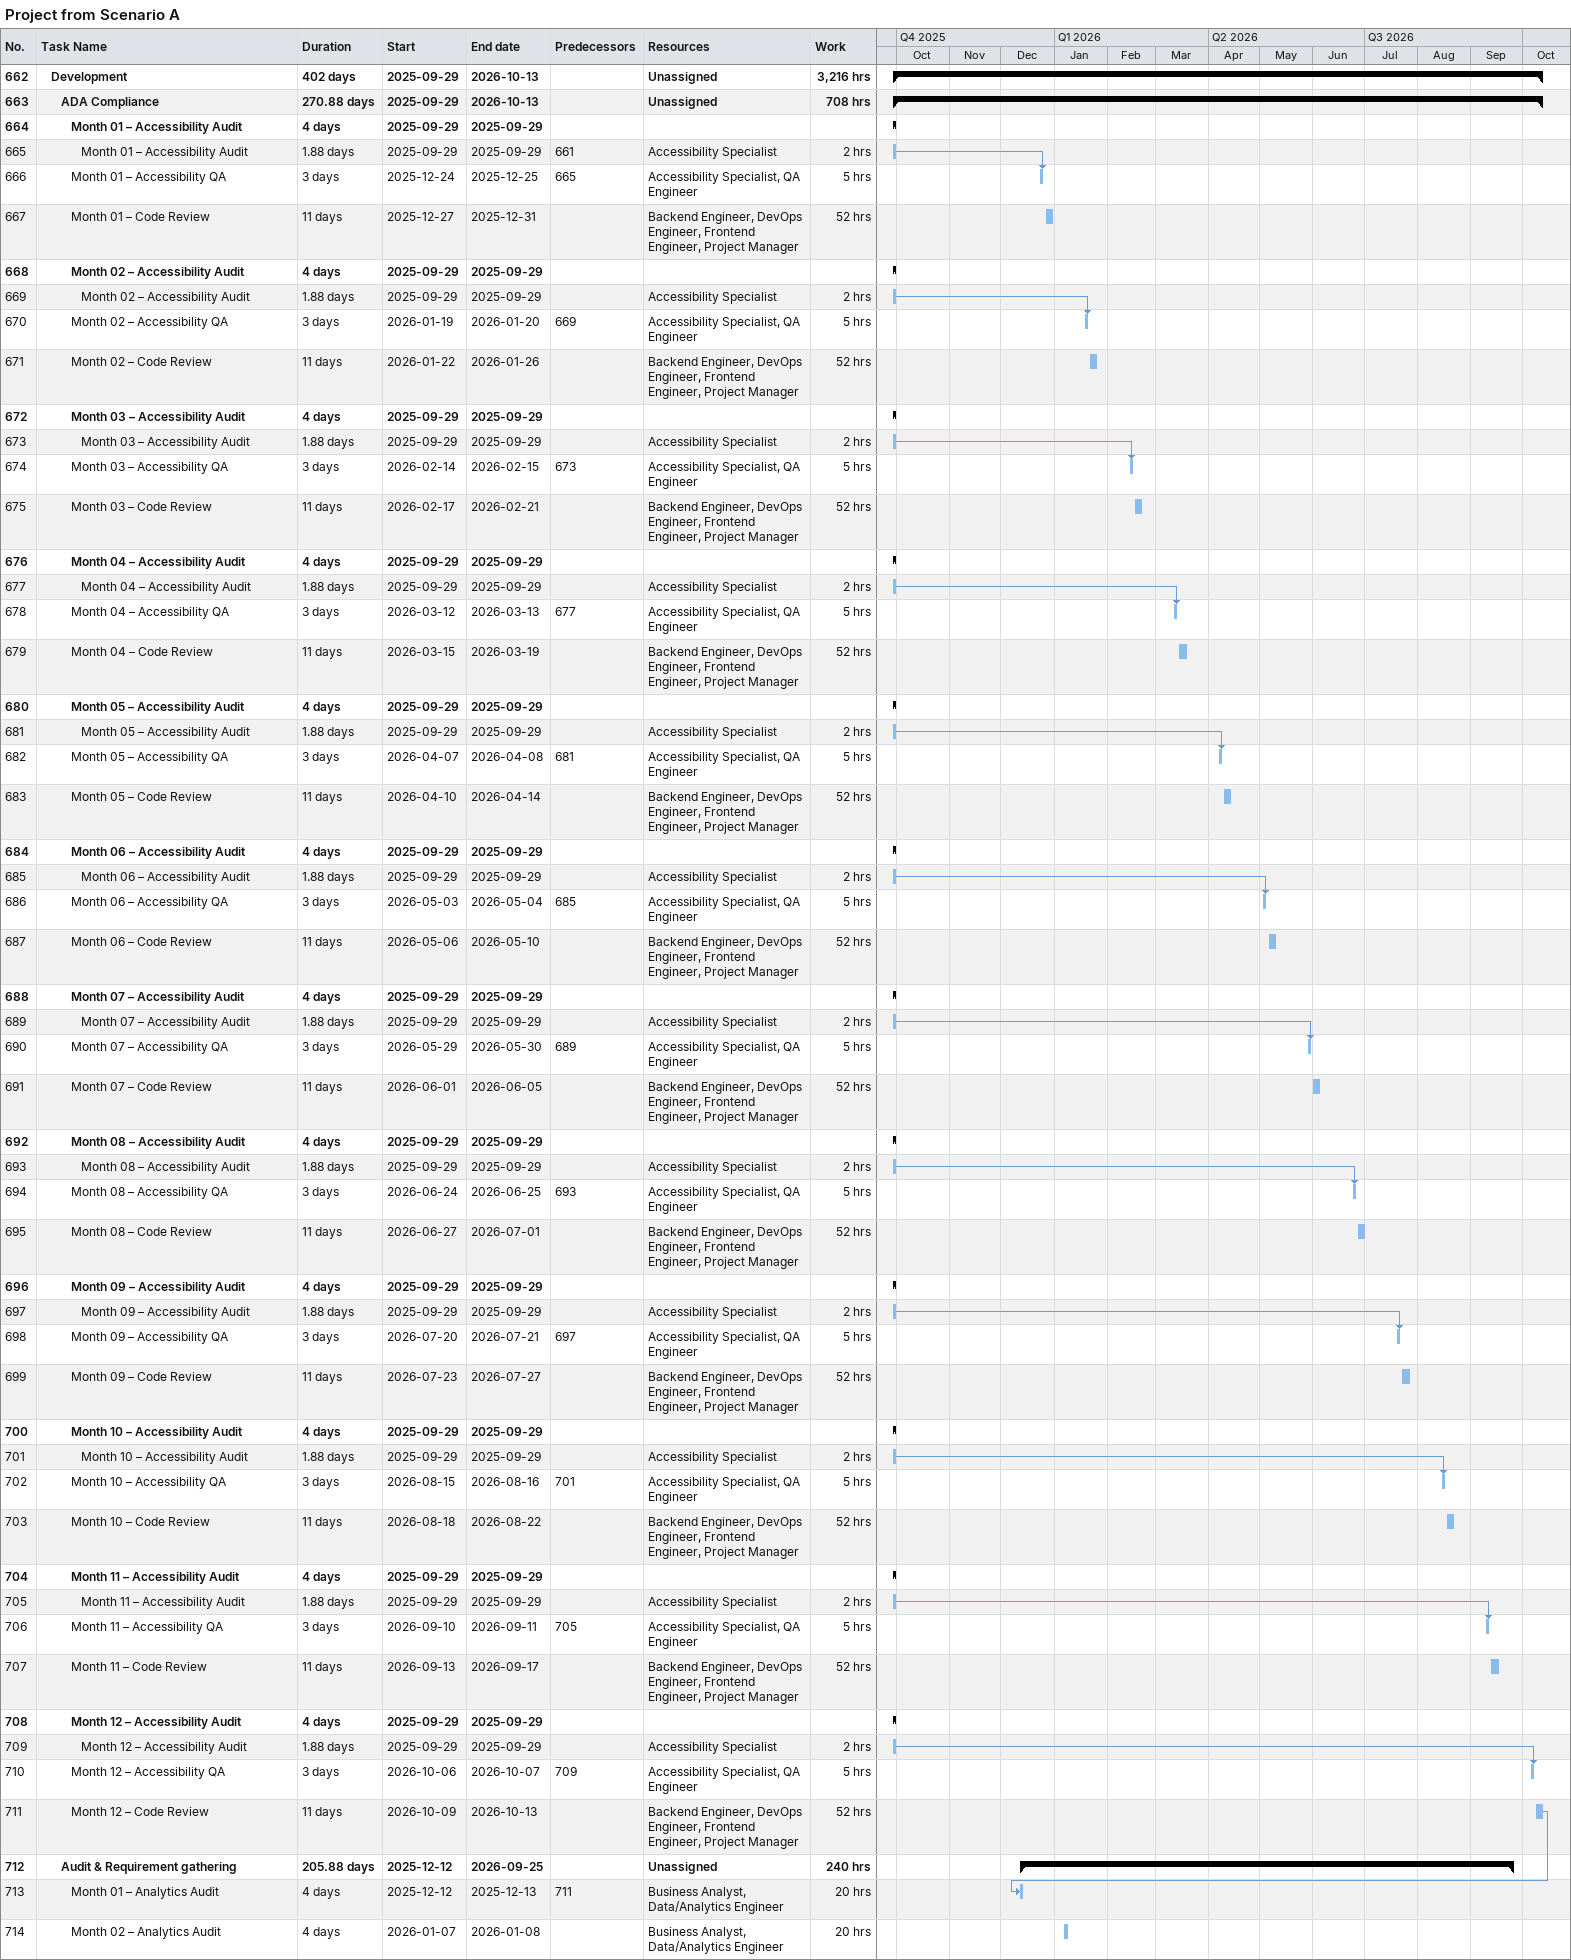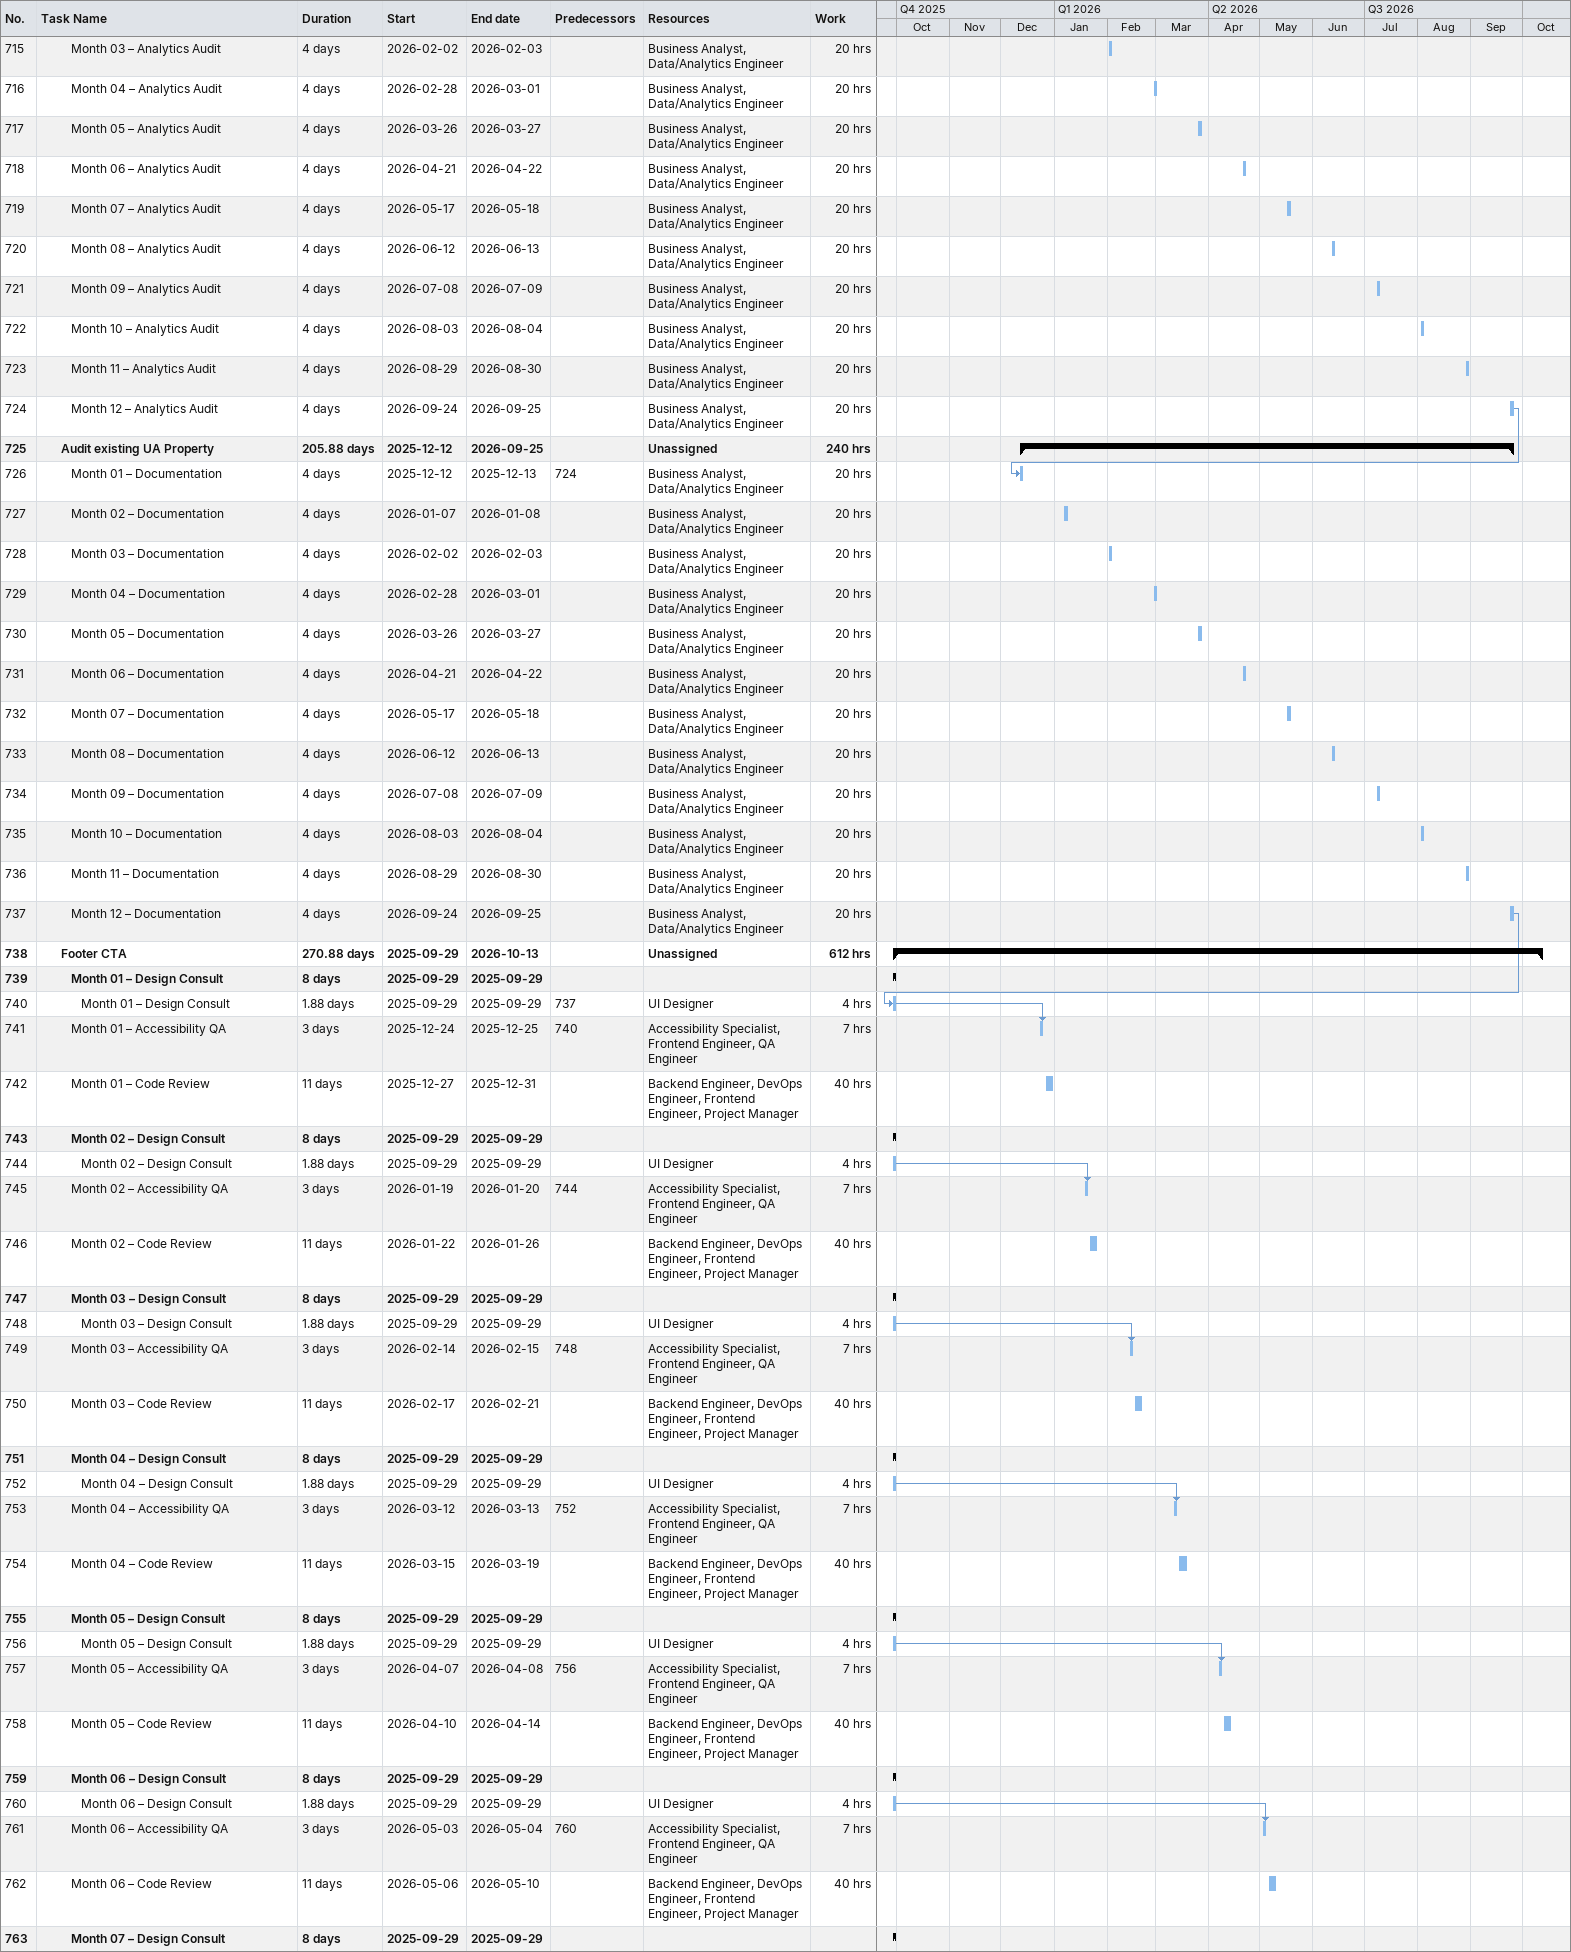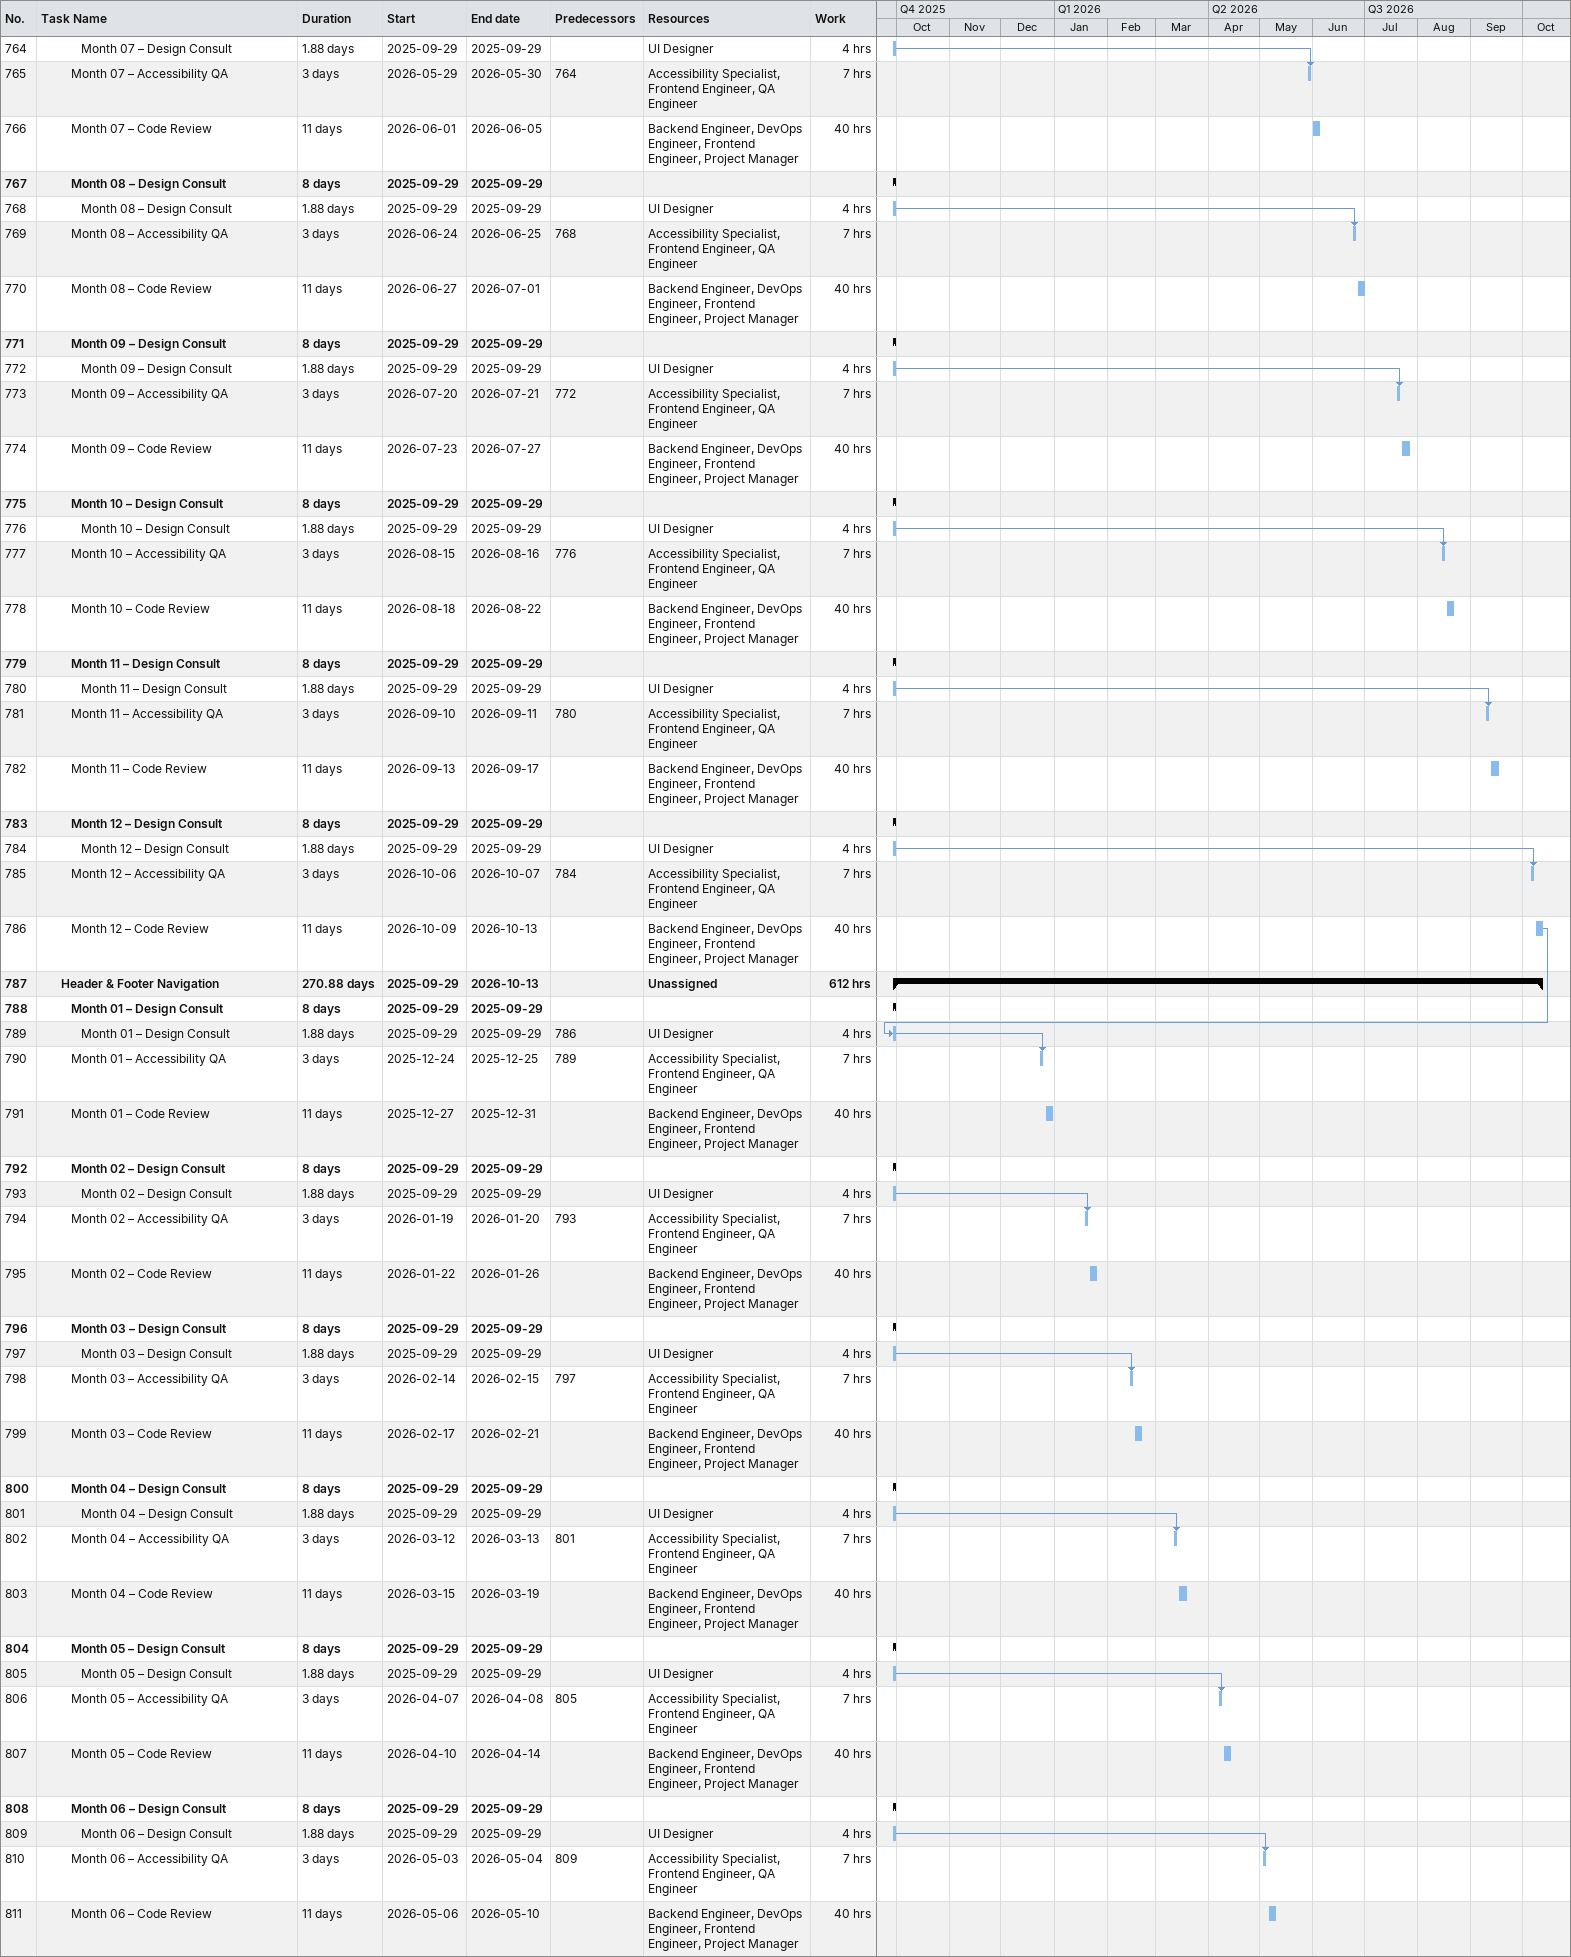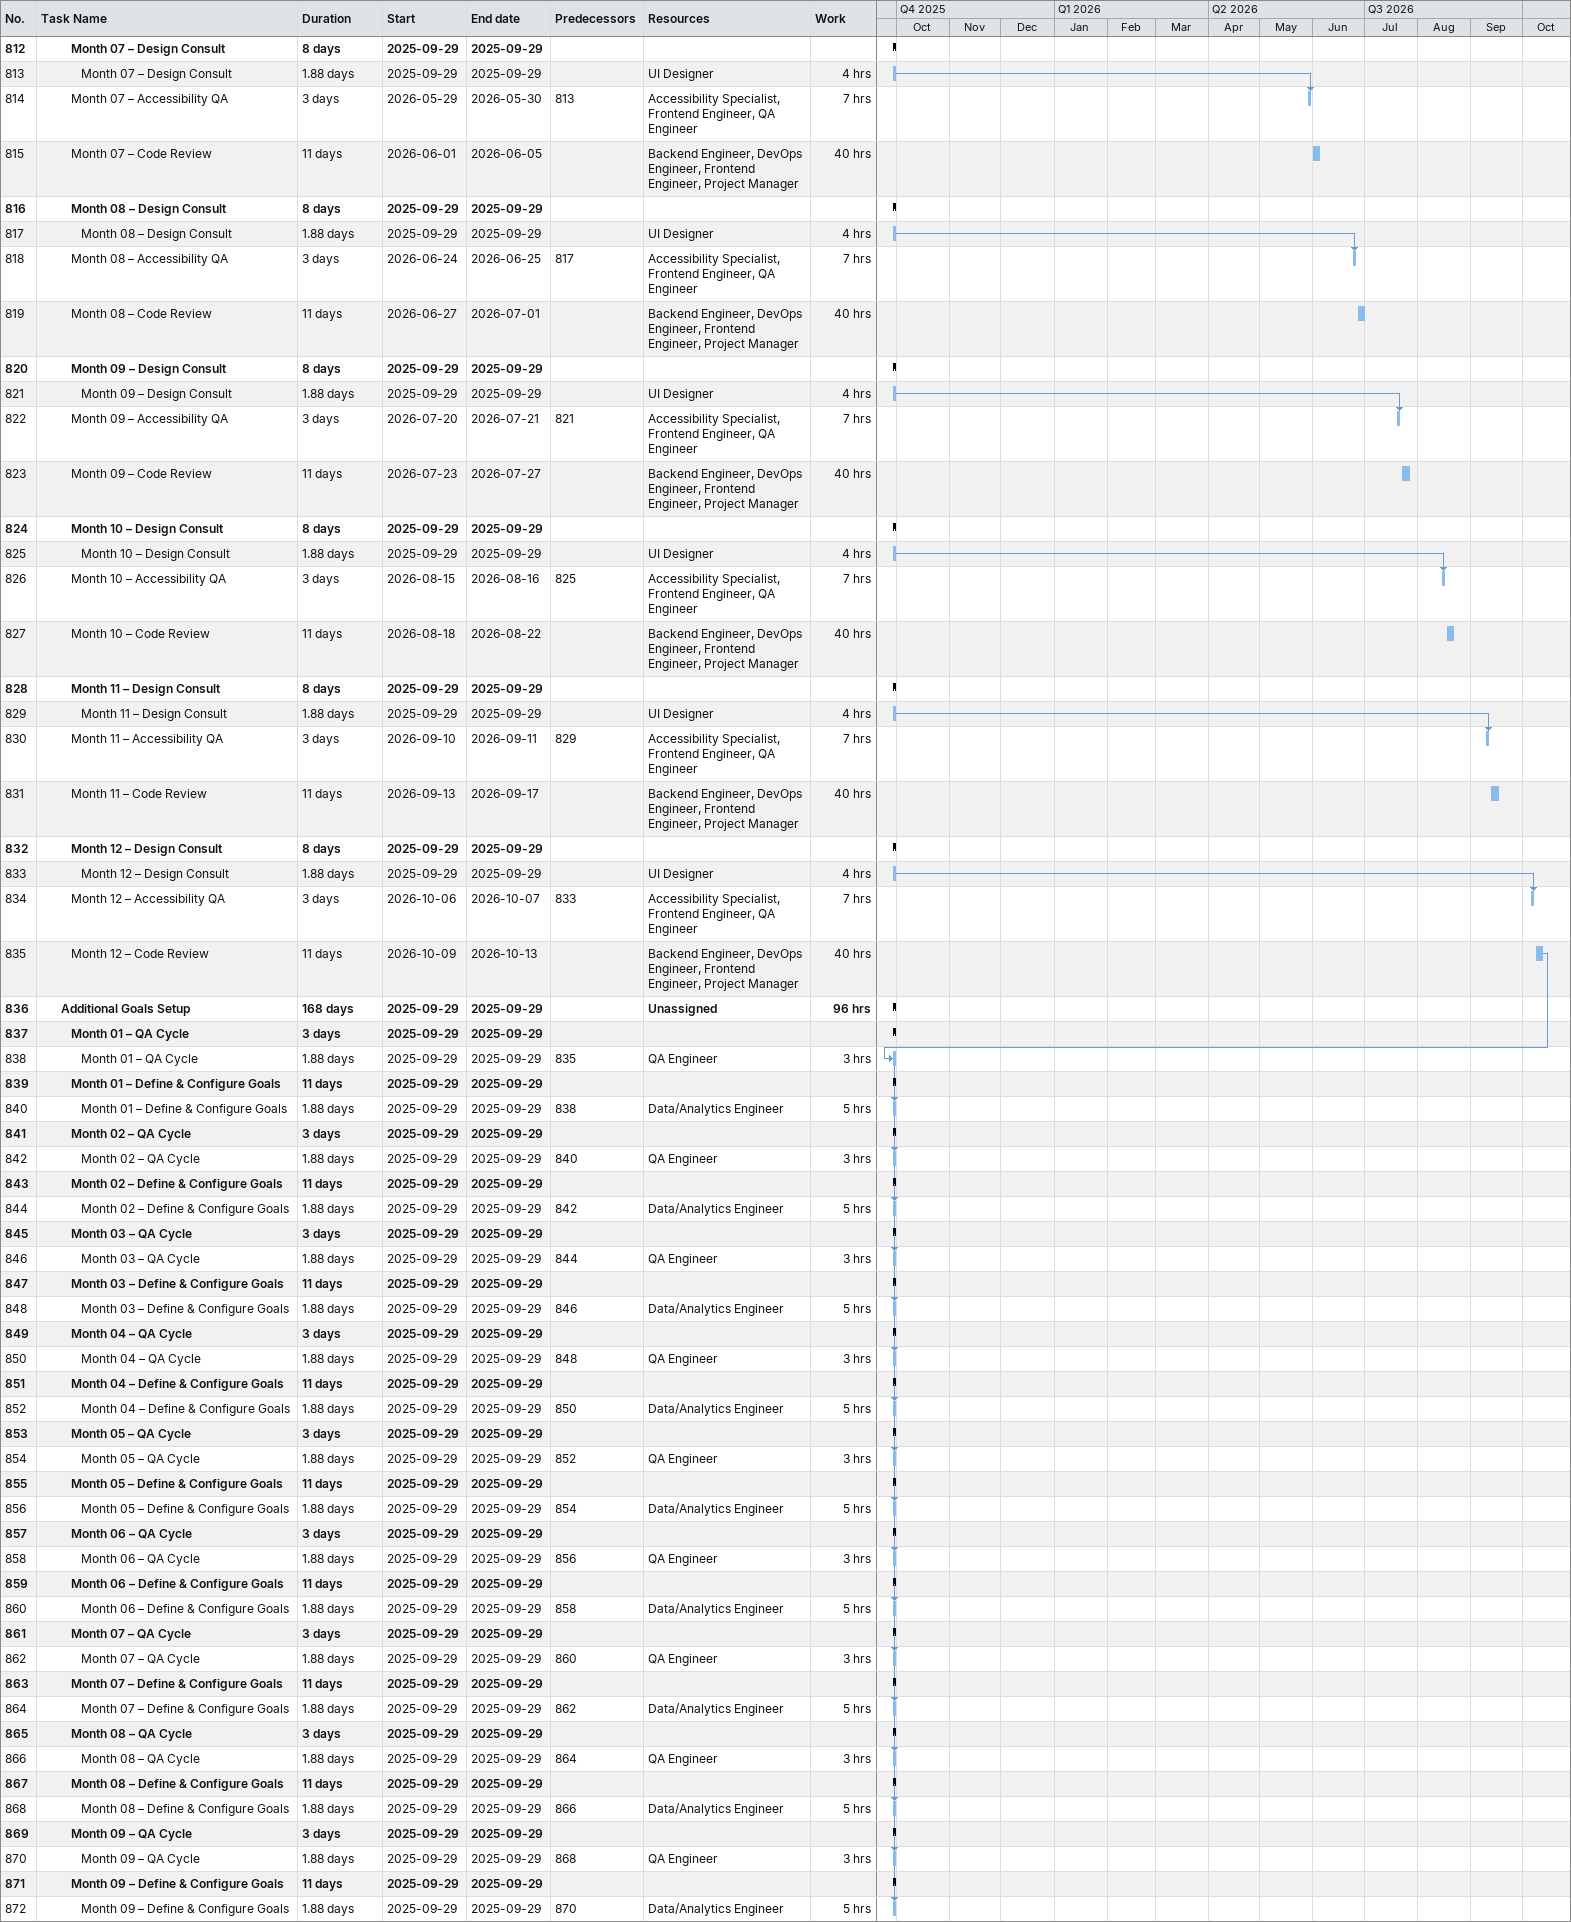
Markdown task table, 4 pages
Project from Scenario A

| ID | Level | Task | Duration | Start | Finish | Predecessors | Resources | Work (h) |
|---|---|---|---|---|---|---|---|---|
| 662 | 2 | **Development** | 402d | 2025-09-29 | 2026-10-13 |  | Unassigned | 3216 |
| 663 | 3 | **ADA Compliance** | 270.88d | 2025-09-29 | 2026-10-13 |  | Unassigned | 708 |
| 664 | 4 | **Month 01 – Accessibility Audit** | 4d | 2025-09-29 | 2025-09-29 |  |  |  |
| 665 | 5 | Month 01 – Accessibility Audit | 1.88d | 2025-09-29 | 2025-09-29 | 661 | Accessibility Specialist | 2 |
| 666 | 4 | Month 01 – Accessibility QA | 3d | 2025-12-24 | 2025-12-25 | 665 | Accessibility Specialist, QA Engineer | 5 |
| 667 | 4 | Month 01 – Code Review | 11d | 2025-12-27 | 2025-12-31 |  | Backend Engineer, DevOps Engineer, Frontend Engineer, Project Manager | 52 |
| 668 | 4 | **Month 02 – Accessibility Audit** | 4d | 2025-09-29 | 2025-09-29 |  |  |  |
| 669 | 5 | Month 02 – Accessibility Audit | 1.88d | 2025-09-29 | 2025-09-29 |  | Accessibility Specialist | 2 |
| 670 | 4 | Month 02 – Accessibility QA | 3d | 2026-01-19 | 2026-01-20 | 669 | Accessibility Specialist, QA Engineer | 5 |
| 671 | 4 | Month 02 – Code Review | 11d | 2026-01-22 | 2026-01-26 |  | Backend Engineer, DevOps Engineer, Frontend Engineer, Project Manager | 52 |
| 672 | 4 | **Month 03 – Accessibility Audit** | 4d | 2025-09-29 | 2025-09-29 |  |  |  |
| 673 | 5 | Month 03 – Accessibility Audit | 1.88d | 2025-09-29 | 2025-09-29 |  | Accessibility Specialist | 2 |
| 674 | 4 | Month 03 – Accessibility QA | 3d | 2026-02-14 | 2026-02-15 | 673 | Accessibility Specialist, QA Engineer | 5 |
| 675 | 4 | Month 03 – Code Review | 11d | 2026-02-17 | 2026-02-21 |  | Backend Engineer, DevOps Engineer, Frontend Engineer, Project Manager | 52 |
| 676 | 4 | **Month 04 – Accessibility Audit** | 4d | 2025-09-29 | 2025-09-29 |  |  |  |
| 677 | 5 | Month 04 – Accessibility Audit | 1.88d | 2025-09-29 | 2025-09-29 |  | Accessibility Specialist | 2 |
| 678 | 4 | Month 04 – Accessibility QA | 3d | 2026-03-12 | 2026-03-13 | 677 | Accessibility Specialist, QA Engineer | 5 |
| 679 | 4 | Month 04 – Code Review | 11d | 2026-03-15 | 2026-03-19 |  | Backend Engineer, DevOps Engineer, Frontend Engineer, Project Manager | 52 |
| 680 | 4 | **Month 05 – Accessibility Audit** | 4d | 2025-09-29 | 2025-09-29 |  |  |  |
| 681 | 5 | Month 05 – Accessibility Audit | 1.88d | 2025-09-29 | 2025-09-29 |  | Accessibility Specialist | 2 |
| 682 | 4 | Month 05 – Accessibility QA | 3d | 2026-04-07 | 2026-04-08 | 681 | Accessibility Specialist, QA Engineer | 5 |
| 683 | 4 | Month 05 – Code Review | 11d | 2026-04-10 | 2026-04-14 |  | Backend Engineer, DevOps Engineer, Frontend Engineer, Project Manager | 52 |
| 684 | 4 | **Month 06 – Accessibility Audit** | 4d | 2025-09-29 | 2025-09-29 |  |  |  |
| 685 | 5 | Month 06 – Accessibility Audit | 1.88d | 2025-09-29 | 2025-09-29 |  | Accessibility Specialist | 2 |
| 686 | 4 | Month 06 – Accessibility QA | 3d | 2026-05-03 | 2026-05-04 | 685 | Accessibility Specialist, QA Engineer | 5 |
| 687 | 4 | Month 06 – Code Review | 11d | 2026-05-06 | 2026-05-10 |  | Backend Engineer, DevOps Engineer, Frontend Engineer, Project Manager | 52 |
| 688 | 4 | **Month 07 – Accessibility Audit** | 4d | 2025-09-29 | 2025-09-29 |  |  |  |
| 689 | 5 | Month 07 – Accessibility Audit | 1.88d | 2025-09-29 | 2025-09-29 |  | Accessibility Specialist | 2 |
| 690 | 4 | Month 07 – Accessibility QA | 3d | 2026-05-29 | 2026-05-30 | 689 | Accessibility Specialist, QA Engineer | 5 |
| 691 | 4 | Month 07 – Code Review | 11d | 2026-06-01 | 2026-06-05 |  | Backend Engineer, DevOps Engineer, Frontend Engineer, Project Manager | 52 |
| 692 | 4 | **Month 08 – Accessibility Audit** | 4d | 2025-09-29 | 2025-09-29 |  |  |  |
| 693 | 5 | Month 08 – Accessibility Audit | 1.88d | 2025-09-29 | 2025-09-29 |  | Accessibility Specialist | 2 |
| 694 | 4 | Month 08 – Accessibility QA | 3d | 2026-06-24 | 2026-06-25 | 693 | Accessibility Specialist, QA Engineer | 5 |
| 695 | 4 | Month 08 – Code Review | 11d | 2026-06-27 | 2026-07-01 |  | Backend Engineer, DevOps Engineer, Frontend Engineer, Project Manager | 52 |
| 696 | 4 | **Month 09 – Accessibility Audit** | 4d | 2025-09-29 | 2025-09-29 |  |  |  |
| 697 | 5 | Month 09 – Accessibility Audit | 1.88d | 2025-09-29 | 2025-09-29 |  | Accessibility Specialist | 2 |
| 698 | 4 | Month 09 – Accessibility QA | 3d | 2026-07-20 | 2026-07-21 | 697 | Accessibility Specialist, QA Engineer | 5 |
| 699 | 4 | Month 09 – Code Review | 11d | 2026-07-23 | 2026-07-27 |  | Backend Engineer, DevOps Engineer, Frontend Engineer, Project Manager | 52 |
| 700 | 4 | **Month 10 – Accessibility Audit** | 4d | 2025-09-29 | 2025-09-29 |  |  |  |
| 701 | 5 | Month 10 – Accessibility Audit | 1.88d | 2025-09-29 | 2025-09-29 |  | Accessibility Specialist | 2 |
| 702 | 4 | Month 10 – Accessibility QA | 3d | 2026-08-15 | 2026-08-16 | 701 | Accessibility Specialist, QA Engineer | 5 |
| 703 | 4 | Month 10 – Code Review | 11d | 2026-08-18 | 2026-08-22 |  | Backend Engineer, DevOps Engineer, Frontend Engineer, Project Manager | 52 |
| 704 | 4 | **Month 11 – Accessibility Audit** | 4d | 2025-09-29 | 2025-09-29 |  |  |  |
| 705 | 5 | Month 11 – Accessibility Audit | 1.88d | 2025-09-29 | 2025-09-29 |  | Accessibility Specialist | 2 |
| 706 | 4 | Month 11 – Accessibility QA | 3d | 2026-09-10 | 2026-09-11 | 705 | Accessibility Specialist, QA Engineer | 5 |
| 707 | 4 | Month 11 – Code Review | 11d | 2026-09-13 | 2026-09-17 |  | Backend Engineer, DevOps Engineer, Frontend Engineer, Project Manager | 52 |
| 708 | 4 | **Month 12 – Accessibility Audit** | 4d | 2025-09-29 | 2025-09-29 |  |  |  |
| 709 | 5 | Month 12 – Accessibility Audit | 1.88d | 2025-09-29 | 2025-09-29 |  | Accessibility Specialist | 2 |
| 710 | 4 | Month 12 – Accessibility QA | 3d | 2026-10-06 | 2026-10-07 | 709 | Accessibility Specialist, QA Engineer | 5 |
| 711 | 4 | Month 12 – Code Review | 11d | 2026-10-09 | 2026-10-13 |  | Backend Engineer, DevOps Engineer, Frontend Engineer, Project Manager | 52 |
| 712 | 3 | **Audit & Requirement gathering** | 205.88d | 2025-12-12 | 2026-09-25 |  | Unassigned | 240 |
| 713 | 4 | Month 01 – Analytics Audit | 4d | 2025-12-12 | 2025-12-13 | 711 | Business Analyst, Data/Analytics Engineer | 20 |
| 714 | 4 | Month 02 – Analytics Audit | 4d | 2026-01-07 | 2026-01-08 |  | Business Analyst, Data/Analytics Engineer | 20 |
| 715 | 4 | Month 03 – Analytics Audit | 4d | 2026-02-02 | 2026-02-03 |  | Business Analyst, Data/Analytics Engineer | 20 |
| 716 | 4 | Month 04 – Analytics Audit | 4d | 2026-02-28 | 2026-03-01 |  | Business Analyst, Data/Analytics Engineer | 20 |
| 717 | 4 | Month 05 – Analytics Audit | 4d | 2026-03-26 | 2026-03-27 |  | Business Analyst, Data/Analytics Engineer | 20 |
| 718 | 4 | Month 06 – Analytics Audit | 4d | 2026-04-21 | 2026-04-22 |  | Business Analyst, Data/Analytics Engineer | 20 |
| 719 | 4 | Month 07 – Analytics Audit | 4d | 2026-05-17 | 2026-05-18 |  | Business Analyst, Data/Analytics Engineer | 20 |
| 720 | 4 | Month 08 – Analytics Audit | 4d | 2026-06-12 | 2026-06-13 |  | Business Analyst, Data/Analytics Engineer | 20 |
| 721 | 4 | Month 09 – Analytics Audit | 4d | 2026-07-08 | 2026-07-09 |  | Business Analyst, Data/Analytics Engineer | 20 |
| 722 | 4 | Month 10 – Analytics Audit | 4d | 2026-08-03 | 2026-08-04 |  | Business Analyst, Data/Analytics Engineer | 20 |
| 723 | 4 | Month 11 – Analytics Audit | 4d | 2026-08-29 | 2026-08-30 |  | Business Analyst, Data/Analytics Engineer | 20 |
| 724 | 4 | Month 12 – Analytics Audit | 4d | 2026-09-24 | 2026-09-25 |  | Business Analyst, Data/Analytics Engineer | 20 |
| 725 | 3 | **Audit existing UA Property** | 205.88d | 2025-12-12 | 2026-09-25 |  | Unassigned | 240 |
| 726 | 4 | Month 01 – Documentation | 4d | 2025-12-12 | 2025-12-13 | 724 | Business Analyst, Data/Analytics Engineer | 20 |
| 727 | 4 | Month 02 – Documentation | 4d | 2026-01-07 | 2026-01-08 |  | Business Analyst, Data/Analytics Engineer | 20 |
| 728 | 4 | Month 03 – Documentation | 4d | 2026-02-02 | 2026-02-03 |  | Business Analyst, Data/Analytics Engineer | 20 |
| 729 | 4 | Month 04 – Documentation | 4d | 2026-02-28 | 2026-03-01 |  | Business Analyst, Data/Analytics Engineer | 20 |
| 730 | 4 | Month 05 – Documentation | 4d | 2026-03-26 | 2026-03-27 |  | Business Analyst, Data/Analytics Engineer | 20 |
| 731 | 4 | Month 06 – Documentation | 4d | 2026-04-21 | 2026-04-22 |  | Business Analyst, Data/Analytics Engineer | 20 |
| 732 | 4 | Month 07 – Documentation | 4d | 2026-05-17 | 2026-05-18 |  | Business Analyst, Data/Analytics Engineer | 20 |
| 733 | 4 | Month 08 – Documentation | 4d | 2026-06-12 | 2026-06-13 |  | Business Analyst, Data/Analytics Engineer | 20 |
| 734 | 4 | Month 09 – Documentation | 4d | 2026-07-08 | 2026-07-09 |  | Business Analyst, Data/Analytics Engineer | 20 |
| 735 | 4 | Month 10 – Documentation | 4d | 2026-08-03 | 2026-08-04 |  | Business Analyst, Data/Analytics Engineer | 20 |
| 736 | 4 | Month 11 – Documentation | 4d | 2026-08-29 | 2026-08-30 |  | Business Analyst, Data/Analytics Engineer | 20 |
| 737 | 4 | Month 12 – Documentation | 4d | 2026-09-24 | 2026-09-25 |  | Business Analyst, Data/Analytics Engineer | 20 |
| 738 | 3 | **Footer CTA** | 270.88d | 2025-09-29 | 2026-10-13 |  | Unassigned | 612 |
| 739 | 4 | **Month 01 – Design Consult** | 8d | 2025-09-29 | 2025-09-29 |  |  |  |
| 740 | 5 | Month 01 – Design Consult | 1.88d | 2025-09-29 | 2025-09-29 | 737 | UI Designer | 4 |
| 741 | 4 | Month 01 – Accessibility QA | 3d | 2025-12-24 | 2025-12-25 | 740 | Accessibility Specialist, Frontend Engineer, QA Engineer | 7 |
| 742 | 4 | Month 01 – Code Review | 11d | 2025-12-27 | 2025-12-31 |  | Backend Engineer, DevOps Engineer, Frontend Engineer, Project Manager | 40 |
| 743 | 4 | **Month 02 – Design Consult** | 8d | 2025-09-29 | 2025-09-29 |  |  |  |
| 744 | 5 | Month 02 – Design Consult | 1.88d | 2025-09-29 | 2025-09-29 |  | UI Designer | 4 |
| 745 | 4 | Month 02 – Accessibility QA | 3d | 2026-01-19 | 2026-01-20 | 744 | Accessibility Specialist, Frontend Engineer, QA Engineer | 7 |
| 746 | 4 | Month 02 – Code Review | 11d | 2026-01-22 | 2026-01-26 |  | Backend Engineer, DevOps Engineer, Frontend Engineer, Project Manager | 40 |
| 747 | 4 | **Month 03 – Design Consult** | 8d | 2025-09-29 | 2025-09-29 |  |  |  |
| 748 | 5 | Month 03 – Design Consult | 1.88d | 2025-09-29 | 2025-09-29 |  | UI Designer | 4 |
| 749 | 4 | Month 03 – Accessibility QA | 3d | 2026-02-14 | 2026-02-15 | 748 | Accessibility Specialist, Frontend Engineer, QA Engineer | 7 |
| 750 | 4 | Month 03 – Code Review | 11d | 2026-02-17 | 2026-02-21 |  | Backend Engineer, DevOps Engineer, Frontend Engineer, Project Manager | 40 |
| 751 | 4 | **Month 04 – Design Consult** | 8d | 2025-09-29 | 2025-09-29 |  |  |  |
| 752 | 5 | Month 04 – Design Consult | 1.88d | 2025-09-29 | 2025-09-29 |  | UI Designer | 4 |
| 753 | 4 | Month 04 – Accessibility QA | 3d | 2026-03-12 | 2026-03-13 | 752 | Accessibility Specialist, Frontend Engineer, QA Engineer | 7 |
| 754 | 4 | Month 04 – Code Review | 11d | 2026-03-15 | 2026-03-19 |  | Backend Engineer, DevOps Engineer, Frontend Engineer, Project Manager | 40 |
| 755 | 4 | **Month 05 – Design Consult** | 8d | 2025-09-29 | 2025-09-29 |  |  |  |
| 756 | 5 | Month 05 – Design Consult | 1.88d | 2025-09-29 | 2025-09-29 |  | UI Designer | 4 |
| 757 | 4 | Month 05 – Accessibility QA | 3d | 2026-04-07 | 2026-04-08 | 756 | Accessibility Specialist, Frontend Engineer, QA Engineer | 7 |
| 758 | 4 | Month 05 – Code Review | 11d | 2026-04-10 | 2026-04-14 |  | Backend Engineer, DevOps Engineer, Frontend Engineer, Project Manager | 40 |
| 759 | 4 | **Month 06 – Design Consult** | 8d | 2025-09-29 | 2025-09-29 |  |  |  |
| 760 | 5 | Month 06 – Design Consult | 1.88d | 2025-09-29 | 2025-09-29 |  | UI Designer | 4 |
| 761 | 4 | Month 06 – Accessibility QA | 3d | 2026-05-03 | 2026-05-04 | 760 | Accessibility Specialist, Frontend Engineer, QA Engineer | 7 |
| 762 | 4 | Month 06 – Code Review | 11d | 2026-05-06 | 2026-05-10 |  | Backend Engineer, DevOps Engineer, Frontend Engineer, Project Manager | 40 |
| 763 | 4 | **Month 07 – Design Consult** | 8d | 2025-09-29 | 2025-09-29 |  |  |  |
| 764 | 5 | Month 07 – Design Consult | 1.88d | 2025-09-29 | 2025-09-29 |  | UI Designer | 4 |
| 765 | 4 | Month 07 – Accessibility QA | 3d | 2026-05-29 | 2026-05-30 | 764 | Accessibility Specialist, Frontend Engineer, QA Engineer | 7 |
| 766 | 4 | Month 07 – Code Review | 11d | 2026-06-01 | 2026-06-05 |  | Backend Engineer, DevOps Engineer, Frontend Engineer, Project Manager | 40 |
| 767 | 4 | **Month 08 – Design Consult** | 8d | 2025-09-29 | 2025-09-29 |  |  |  |
| 768 | 5 | Month 08 – Design Consult | 1.88d | 2025-09-29 | 2025-09-29 |  | UI Designer | 4 |
| 769 | 4 | Month 08 – Accessibility QA | 3d | 2026-06-24 | 2026-06-25 | 768 | Accessibility Specialist, Frontend Engineer, QA Engineer | 7 |
| 770 | 4 | Month 08 – Code Review | 11d | 2026-06-27 | 2026-07-01 |  | Backend Engineer, DevOps Engineer, Frontend Engineer, Project Manager | 40 |
| 771 | 4 | **Month 09 – Design Consult** | 8d | 2025-09-29 | 2025-09-29 |  |  |  |
| 772 | 5 | Month 09 – Design Consult | 1.88d | 2025-09-29 | 2025-09-29 |  | UI Designer | 4 |
| 773 | 4 | Month 09 – Accessibility QA | 3d | 2026-07-20 | 2026-07-21 | 772 | Accessibility Specialist, Frontend Engineer, QA Engineer | 7 |
| 774 | 4 | Month 09 – Code Review | 11d | 2026-07-23 | 2026-07-27 |  | Backend Engineer, DevOps Engineer, Frontend Engineer, Project Manager | 40 |
| 775 | 4 | **Month 10 – Design Consult** | 8d | 2025-09-29 | 2025-09-29 |  |  |  |
| 776 | 5 | Month 10 – Design Consult | 1.88d | 2025-09-29 | 2025-09-29 |  | UI Designer | 4 |
| 777 | 4 | Month 10 – Accessibility QA | 3d | 2026-08-15 | 2026-08-16 | 776 | Accessibility Specialist, Frontend Engineer, QA Engineer | 7 |
| 778 | 4 | Month 10 – Code Review | 11d | 2026-08-18 | 2026-08-22 |  | Backend Engineer, DevOps Engineer, Frontend Engineer, Project Manager | 40 |
| 779 | 4 | **Month 11 – Design Consult** | 8d | 2025-09-29 | 2025-09-29 |  |  |  |
| 780 | 5 | Month 11 – Design Consult | 1.88d | 2025-09-29 | 2025-09-29 |  | UI Designer | 4 |
| 781 | 4 | Month 11 – Accessibility QA | 3d | 2026-09-10 | 2026-09-11 | 780 | Accessibility Specialist, Frontend Engineer, QA Engineer | 7 |
| 782 | 4 | Month 11 – Code Review | 11d | 2026-09-13 | 2026-09-17 |  | Backend Engineer, DevOps Engineer, Frontend Engineer, Project Manager | 40 |
| 783 | 4 | **Month 12 – Design Consult** | 8d | 2025-09-29 | 2025-09-29 |  |  |  |
| 784 | 5 | Month 12 – Design Consult | 1.88d | 2025-09-29 | 2025-09-29 |  | UI Designer | 4 |
| 785 | 4 | Month 12 – Accessibility QA | 3d | 2026-10-06 | 2026-10-07 | 784 | Accessibility Specialist, Frontend Engineer, QA Engineer | 7 |
| 786 | 4 | Month 12 – Code Review | 11d | 2026-10-09 | 2026-10-13 |  | Backend Engineer, DevOps Engineer, Frontend Engineer, Project Manager | 40 |
| 787 | 3 | **Header & Footer Navigation** | 270.88d | 2025-09-29 | 2026-10-13 |  | Unassigned | 612 |
| 788 | 4 | **Month 01 – Design Consult** | 8d | 2025-09-29 | 2025-09-29 |  |  |  |
| 789 | 5 | Month 01 – Design Consult | 1.88d | 2025-09-29 | 2025-09-29 | 786 | UI Designer | 4 |
| 790 | 4 | Month 01 – Accessibility QA | 3d | 2025-12-24 | 2025-12-25 | 789 | Accessibility Specialist, Frontend Engineer, QA Engineer | 7 |
| 791 | 4 | Month 01 – Code Review | 11d | 2025-12-27 | 2025-12-31 |  | Backend Engineer, DevOps Engineer, Frontend Engineer, Project Manager | 40 |
| 792 | 4 | **Month 02 – Design Consult** | 8d | 2025-09-29 | 2025-09-29 |  |  |  |
| 793 | 5 | Month 02 – Design Consult | 1.88d | 2025-09-29 | 2025-09-29 |  | UI Designer | 4 |
| 794 | 4 | Month 02 – Accessibility QA | 3d | 2026-01-19 | 2026-01-20 | 793 | Accessibility Specialist, Frontend Engineer, QA Engineer | 7 |
| 795 | 4 | Month 02 – Code Review | 11d | 2026-01-22 | 2026-01-26 |  | Backend Engineer, DevOps Engineer, Frontend Engineer, Project Manager | 40 |
| 796 | 4 | **Month 03 – Design Consult** | 8d | 2025-09-29 | 2025-09-29 |  |  |  |
| 797 | 5 | Month 03 – Design Consult | 1.88d | 2025-09-29 | 2025-09-29 |  | UI Designer | 4 |
| 798 | 4 | Month 03 – Accessibility QA | 3d | 2026-02-14 | 2026-02-15 | 797 | Accessibility Specialist, Frontend Engineer, QA Engineer | 7 |
| 799 | 4 | Month 03 – Code Review | 11d | 2026-02-17 | 2026-02-21 |  | Backend Engineer, DevOps Engineer, Frontend Engineer, Project Manager | 40 |
| 800 | 4 | **Month 04 – Design Consult** | 8d | 2025-09-29 | 2025-09-29 |  |  |  |
| 801 | 5 | Month 04 – Design Consult | 1.88d | 2025-09-29 | 2025-09-29 |  | UI Designer | 4 |
| 802 | 4 | Month 04 – Accessibility QA | 3d | 2026-03-12 | 2026-03-13 | 801 | Accessibility Specialist, Frontend Engineer, QA Engineer | 7 |
| 803 | 4 | Month 04 – Code Review | 11d | 2026-03-15 | 2026-03-19 |  | Backend Engineer, DevOps Engineer, Frontend Engineer, Project Manager | 40 |
| 804 | 4 | **Month 05 – Design Consult** | 8d | 2025-09-29 | 2025-09-29 |  |  |  |
| 805 | 5 | Month 05 – Design Consult | 1.88d | 2025-09-29 | 2025-09-29 |  | UI Designer | 4 |
| 806 | 4 | Month 05 – Accessibility QA | 3d | 2026-04-07 | 2026-04-08 | 805 | Accessibility Specialist, Frontend Engineer, QA Engineer | 7 |
| 807 | 4 | Month 05 – Code Review | 11d | 2026-04-10 | 2026-04-14 |  | Backend Engineer, DevOps Engineer, Frontend Engineer, Project Manager | 40 |
| 808 | 4 | **Month 06 – Design Consult** | 8d | 2025-09-29 | 2025-09-29 |  |  |  |
| 809 | 5 | Month 06 – Design Consult | 1.88d | 2025-09-29 | 2025-09-29 |  | UI Designer | 4 |
| 810 | 4 | Month 06 – Accessibility QA | 3d | 2026-05-03 | 2026-05-04 | 809 | Accessibility Specialist, Frontend Engineer, QA Engineer | 7 |
| 811 | 4 | Month 06 – Code Review | 11d | 2026-05-06 | 2026-05-10 |  | Backend Engineer, DevOps Engineer, Frontend Engineer, Project Manager | 40 |
| 812 | 4 | **Month 07 – Design Consult** | 8d | 2025-09-29 | 2025-09-29 |  |  |  |
| 813 | 5 | Month 07 – Design Consult | 1.88d | 2025-09-29 | 2025-09-29 |  | UI Designer | 4 |
| 814 | 4 | Month 07 – Accessibility QA | 3d | 2026-05-29 | 2026-05-30 | 813 | Accessibility Specialist, Frontend Engineer, QA Engineer | 7 |
| 815 | 4 | Month 07 – Code Review | 11d | 2026-06-01 | 2026-06-05 |  | Backend Engineer, DevOps Engineer, Frontend Engineer, Project Manager | 40 |
| 816 | 4 | **Month 08 – Design Consult** | 8d | 2025-09-29 | 2025-09-29 |  |  |  |
| 817 | 5 | Month 08 – Design Consult | 1.88d | 2025-09-29 | 2025-09-29 |  | UI Designer | 4 |
| 818 | 4 | Month 08 – Accessibility QA | 3d | 2026-06-24 | 2026-06-25 | 817 | Accessibility Specialist, Frontend Engineer, QA Engineer | 7 |
| 819 | 4 | Month 08 – Code Review | 11d | 2026-06-27 | 2026-07-01 |  | Backend Engineer, DevOps Engineer, Frontend Engineer, Project Manager | 40 |
| 820 | 4 | **Month 09 – Design Consult** | 8d | 2025-09-29 | 2025-09-29 |  |  |  |
| 821 | 5 | Month 09 – Design Consult | 1.88d | 2025-09-29 | 2025-09-29 |  | UI Designer | 4 |
| 822 | 4 | Month 09 – Accessibility QA | 3d | 2026-07-20 | 2026-07-21 | 821 | Accessibility Specialist, Frontend Engineer, QA Engineer | 7 |
| 823 | 4 | Month 09 – Code Review | 11d | 2026-07-23 | 2026-07-27 |  | Backend Engineer, DevOps Engineer, Frontend Engineer, Project Manager | 40 |
| 824 | 4 | **Month 10 – Design Consult** | 8d | 2025-09-29 | 2025-09-29 |  |  |  |
| 825 | 5 | Month 10 – Design Consult | 1.88d | 2025-09-29 | 2025-09-29 |  | UI Designer | 4 |
| 826 | 4 | Month 10 – Accessibility QA | 3d | 2026-08-15 | 2026-08-16 | 825 | Accessibility Specialist, Frontend Engineer, QA Engineer | 7 |
| 827 | 4 | Month 10 – Code Review | 11d | 2026-08-18 | 2026-08-22 |  | Backend Engineer, DevOps Engineer, Frontend Engineer, Project Manager | 40 |
| 828 | 4 | **Month 11 – Design Consult** | 8d | 2025-09-29 | 2025-09-29 |  |  |  |
| 829 | 5 | Month 11 – Design Consult | 1.88d | 2025-09-29 | 2025-09-29 |  | UI Designer | 4 |
| 830 | 4 | Month 11 – Accessibility QA | 3d | 2026-09-10 | 2026-09-11 | 829 | Accessibility Specialist, Frontend Engineer, QA Engineer | 7 |
| 831 | 4 | Month 11 – Code Review | 11d | 2026-09-13 | 2026-09-17 |  | Backend Engineer, DevOps Engineer, Frontend Engineer, Project Manager | 40 |
| 832 | 4 | **Month 12 – Design Consult** | 8d | 2025-09-29 | 2025-09-29 |  |  |  |
| 833 | 5 | Month 12 – Design Consult | 1.88d | 2025-09-29 | 2025-09-29 |  | UI Designer | 4 |
| 834 | 4 | Month 12 – Accessibility QA | 3d | 2026-10-06 | 2026-10-07 | 833 | Accessibility Specialist, Frontend Engineer, QA Engineer | 7 |
| 835 | 4 | Month 12 – Code Review | 11d | 2026-10-09 | 2026-10-13 |  | Backend Engineer, DevOps Engineer, Frontend Engineer, Project Manager | 40 |
| 836 | 3 | **Additional Goals Setup** | 168d | 2025-09-29 | 2025-09-29 |  | Unassigned | 96 |
| 837 | 4 | **Month 01 – QA Cycle** | 3d | 2025-09-29 | 2025-09-29 |  |  |  |
| 838 | 5 | Month 01 – QA Cycle | 1.88d | 2025-09-29 | 2025-09-29 | 835 | QA Engineer | 3 |
| 839 | 4 | **Month 01 – Define & Configure Goals** | 11d | 2025-09-29 | 2025-09-29 |  |  |  |
| 840 | 5 | Month 01 – Define & Configure Goals | 1.88d | 2025-09-29 | 2025-09-29 | 838 | Data/Analytics Engineer | 5 |
| 841 | 4 | **Month 02 – QA Cycle** | 3d | 2025-09-29 | 2025-09-29 |  |  |  |
| 842 | 5 | Month 02 – QA Cycle | 1.88d | 2025-09-29 | 2025-09-29 | 840 | QA Engineer | 3 |
| 843 | 4 | **Month 02 – Define & Configure Goals** | 11d | 2025-09-29 | 2025-09-29 |  |  |  |
| 844 | 5 | Month 02 – Define & Configure Goals | 1.88d | 2025-09-29 | 2025-09-29 | 842 | Data/Analytics Engineer | 5 |
| 845 | 4 | **Month 03 – QA Cycle** | 3d | 2025-09-29 | 2025-09-29 |  |  |  |
| 846 | 5 | Month 03 – QA Cycle | 1.88d | 2025-09-29 | 2025-09-29 | 844 | QA Engineer | 3 |
| 847 | 4 | **Month 03 – Define & Configure Goals** | 11d | 2025-09-29 | 2025-09-29 |  |  |  |
| 848 | 5 | Month 03 – Define & Configure Goals | 1.88d | 2025-09-29 | 2025-09-29 | 846 | Data/Analytics Engineer | 5 |
| 849 | 4 | **Month 04 – QA Cycle** | 3d | 2025-09-29 | 2025-09-29 |  |  |  |
| 850 | 5 | Month 04 – QA Cycle | 1.88d | 2025-09-29 | 2025-09-29 | 848 | QA Engineer | 3 |
| 851 | 4 | **Month 04 – Define & Configure Goals** | 11d | 2025-09-29 | 2025-09-29 |  |  |  |
| 852 | 5 | Month 04 – Define & Configure Goals | 1.88d | 2025-09-29 | 2025-09-29 | 850 | Data/Analytics Engineer | 5 |
| 853 | 4 | **Month 05 – QA Cycle** | 3d | 2025-09-29 | 2025-09-29 |  |  |  |
| 854 | 5 | Month 05 – QA Cycle | 1.88d | 2025-09-29 | 2025-09-29 | 852 | QA Engineer | 3 |
| 855 | 4 | **Month 05 – Define & Configure Goals** | 11d | 2025-09-29 | 2025-09-29 |  |  |  |
| 856 | 5 | Month 05 – Define & Configure Goals | 1.88d | 2025-09-29 | 2025-09-29 | 854 | Data/Analytics Engineer | 5 |
| 857 | 4 | **Month 06 – QA Cycle** | 3d | 2025-09-29 | 2025-09-29 |  |  |  |
| 858 | 5 | Month 06 – QA Cycle | 1.88d | 2025-09-29 | 2025-09-29 | 856 | QA Engineer | 3 |
| 859 | 4 | **Month 06 – Define & Configure Goals** | 11d | 2025-09-29 | 2025-09-29 |  |  |  |
| 860 | 5 | Month 06 – Define & Configure Goals | 1.88d | 2025-09-29 | 2025-09-29 | 858 | Data/Analytics Engineer | 5 |
| 861 | 4 | **Month 07 – QA Cycle** | 3d | 2025-09-29 | 2025-09-29 |  |  |  |
| 862 | 5 | Month 07 – QA Cycle | 1.88d | 2025-09-29 | 2025-09-29 | 860 | QA Engineer | 3 |
| 863 | 4 | **Month 07 – Define & Configure Goals** | 11d | 2025-09-29 | 2025-09-29 |  |  |  |
| 864 | 5 | Month 07 – Define & Configure Goals | 1.88d | 2025-09-29 | 2025-09-29 | 862 | Data/Analytics Engineer | 5 |
| 865 | 4 | **Month 08 – QA Cycle** | 3d | 2025-09-29 | 2025-09-29 |  |  |  |
| 866 | 5 | Month 08 – QA Cycle | 1.88d | 2025-09-29 | 2025-09-29 | 864 | QA Engineer | 3 |
| 867 | 4 | **Month 08 – Define & Configure Goals** | 11d | 2025-09-29 | 2025-09-29 |  |  |  |
| 868 | 5 | Month 08 – Define & Configure Goals | 1.88d | 2025-09-29 | 2025-09-29 | 866 | Data/Analytics Engineer | 5 |
| 869 | 4 | **Month 09 – QA Cycle** | 3d | 2025-09-29 | 2025-09-29 |  |  |  |
| 870 | 5 | Month 09 – QA Cycle | 1.88d | 2025-09-29 | 2025-09-29 | 868 | QA Engineer | 3 |
| 871 | 4 | **Month 09 – Define & Configure Goals** | 11d | 2025-09-29 | 2025-09-29 |  |  |  |
| 872 | 5 | Month 09 – Define & Configure Goals | 1.88d | 2025-09-29 | 2025-09-29 | 870 | Data/Analytics Engineer | 5 |
